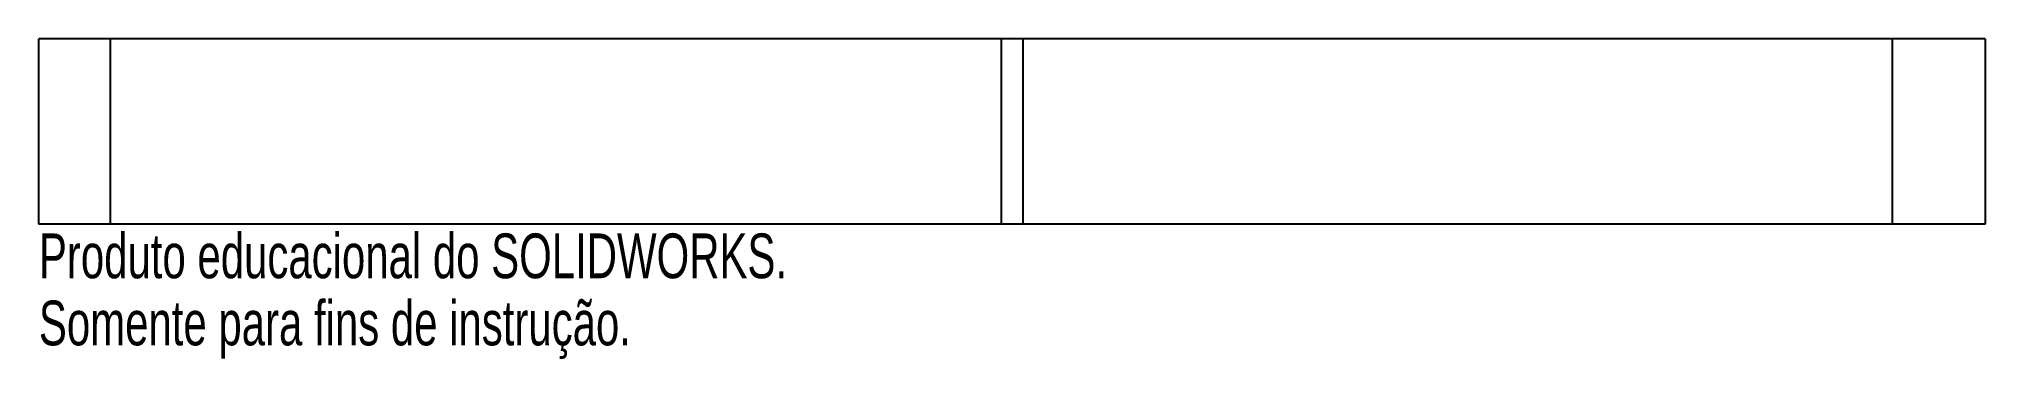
# Paper-space layout '_Posterior' of a CAD drawing. Header units: millimetres. Extents: x -210 to 0, y -20 to 15.
import ezdxf

# ---------------------------------------------------------------- set-up
doc = ezdxf.new("R2010")
doc.units = ezdxf.units.MM
doc.styles.add('SLDTEXTSTYLE0', font='TXT', dxfattribs={"width": 0.7})

psp = doc.layouts.new('_Posterior')

# ---------------------------------------------------------------- linework, layer by layer
at = {"color": 7, "linetype": 'Continuous', "lineweight": 25}
for p, q in [((0, 15), (-210, 15)), ((-210, -5), (-210, 15)), ((-202.32, 15), (-202.32, -5)), ((-106.14, -5), (-106.14, 15)), ((-103.83, 15), (-103.83, -5)), ((-10, -5), (-10, 15)), ((0, 15), (0, -5)), ((0, -5), (-210, -5))]:
    psp.add_line(p, q, dxfattribs=at)

# ---------------------------------------------------------------- texts
at = {"color": 7, "linetype": 'Continuous', "char_height": 4.8336, "attachment_point": 1, "style": 'SLDTEXTSTYLE0'}
for s, insert in [('Produto educacional do SOLIDWORKS.', (-210, -6.02)), ('Somente para fins de instrução.', (-210, -13.27))]:
    psp.add_mtext(s, dxfattribs=dict(at, insert=insert))

doc.saveas('drawing.dxf')
